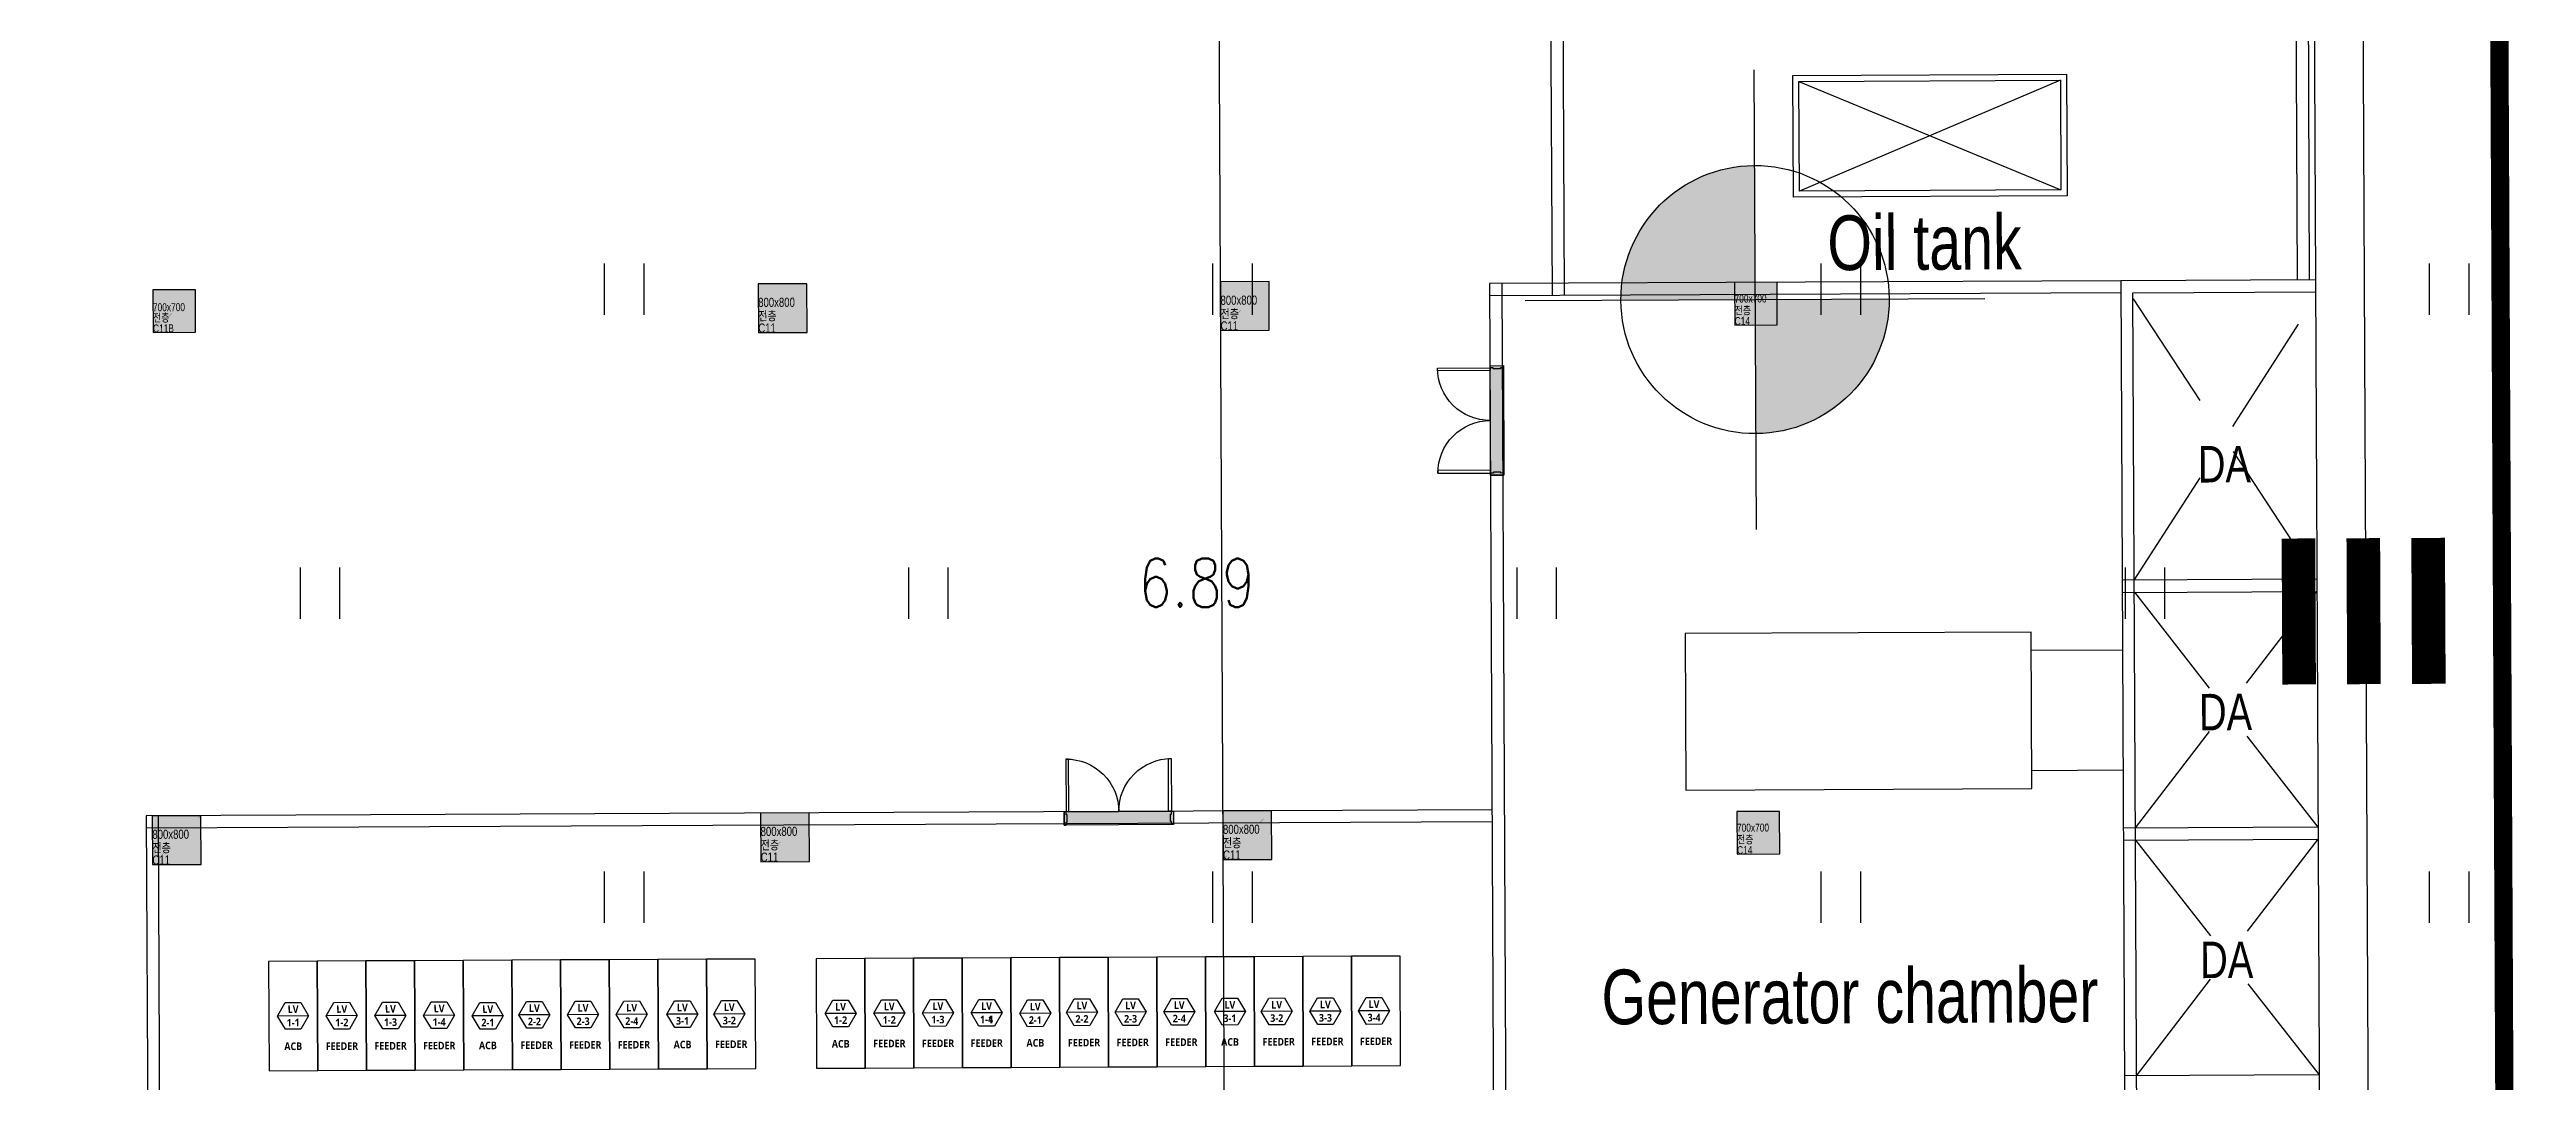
# Model space of a CAD drawing. Extents: x 582395 to 582722, y 2329868 to 2330119.
# Drawn here: x 582629.9 to 582670.62, y 2330004.1 to 2330021.07 of the extents above; entities that cross this region are included whole.
import ezdxf
from ezdxf.enums import TextEntityAlignment as Align

# ---------------------------------------------------------------- set-up
doc = ezdxf.new("R2010")
doc.units = 0
for name, pattern in [('ACAD_ISO05W100', [33, 24, -3, 0, -3, 0, -3]), ('CENTER', [65, 60, -2, 1, -2]), ('DASHED', [3, 2, -1]), ('DASHED2', [0.375, 0.25, -0.125])]:
    doc.linetypes.add(name, pattern=pattern)
doc.layers.add('0_장비', color=11, linetype='Continuous', plot=False)
for name, color, linetype in [('A-254', 254, 'Continuous'), ('A-COL', 2, 'Continuous'), ('A-CON', 2, 'Continuous'), ('A-OPEN2', 9, 'DASHED'), ('A-SITE', 2, 'ACAD_ISO05W100'), ('A-TXT1', 3, 'Continuous'), ('A-WALB', 3, 'Continuous'), ('AA-SSXX-SECT', 1, 'Continuous'), ('dc1', 4, 'Continuous'), ('KYHIEU', 3, 'Continuous'), ('RG', 11, 'Continuous'), ('X-PLAN$0$A-DOOR', 4, 'Continuous'), ('X-PLAN$0$A-DOORF', 9, 'Continuous'), ('새 블$0$_A-DIM', 7, 'Continuous'), ('새 블$0$boring point', 2, 'Continuous')]:
    doc.layers.add(name, color=color, linetype=linetype)
doc.layers.add('CENTER_LINES', color=3, linetype='CENTER', lineweight=25)
doc.styles.add('DC', font='romans.shx', dxfattribs={"width": 0.8, "height": 0.8})
doc.styles.add('Hrtext', font='', dxfattribs={"width": 0.8})
doc.styles.add('맑은고딕', font='malgunbd.ttf')
doc.styles.add('새 블$0$arial black', font='')
doc.styles.get('Hrtext').set_extended_font_data('Dotum')
doc.styles.get('새 블$0$arial black').set_extended_font_data('Arial Black')

# ---------------------------------------------------------------- blocks, each defined once
blk = doc.blocks.new('A$C4eba979e')
at = {"layer": 'A-254'}
h = blk.add_hatch(color=256, dxfattribs=at)
h.dxf.hatch_style = 1
h.paths.add_polyline_path([(400, 400), (-400, 400), (-400, -400), (400, -400)])
at = {"layer": 'A-COL'}
blk.add_lwpolyline([(-400, -400), (400, -400), (400, 400), (-400, 400)], close=True, dxfattribs=at)
at = {"layer": 'Defpoints', "const_width": 0.373}
blk.add_lwpolyline([(400, 400), (-400, -400)], dxfattribs=at)
at = {"layer": 'Defpoints', "style": 'Hrtext', "width": 0.8}
for s, p in [('800x800', (-400, 22)), ('C11', (-400, -400)), ('전층', (-400, -200))]:
    blk.add_text(s, height=150, dxfattribs=at).set_placement(p)
blk = doc.blocks.new('A$C742b0def')
at = {"layer": 'A-254'}
h = blk.add_hatch(color=256, dxfattribs=at)
h.dxf.hatch_style = 1
h.paths.add_polyline_path([(350, 350), (-350, 350), (-350, -350), (350, -350)])
at = {"layer": 'A-COL'}
blk.add_lwpolyline([(-350, -350), (350, -350), (350, 350), (-350, 350)], close=True, dxfattribs=at)
at = {"layer": 'Defpoints', "const_width": 0.327}
blk.add_lwpolyline([(350, 350), (-350, -350)], dxfattribs=at)
at = {"layer": 'Defpoints', "style": 'Hrtext', "width": 0.8}
for s, p in [('700x700', (-350, -2)), ('C11B', (-350, -350)), ('전층', (-350, -175))]:
    blk.add_text(s, height=131.2, dxfattribs=at).set_placement(p)
blk = doc.blocks.new('A$C819d0983')
at = {"layer": 'A-254'}
h = blk.add_hatch(color=256, dxfattribs=at)
h.dxf.hatch_style = 1
h.paths.add_polyline_path([(350, 350), (-350, 350), (-350, -350), (350, -350)])
at = {"layer": 'A-COL'}
blk.add_lwpolyline([(-350, -350), (350, -350), (350, 350), (-350, 350)], close=True, dxfattribs=at)
at = {"layer": 'Defpoints', "const_width": 0.327}
blk.add_lwpolyline([(350, 350), (-350, -350)], dxfattribs=at)
at = {"layer": 'Defpoints', "style": 'Hrtext', "width": 0.8}
for s, p in [('700x700', (-350, 19)), ('C14', (-350, -350)), ('전층', (-350, -175))]:
    blk.add_text(s, height=131.2, dxfattribs=at).set_placement(p)
blk = doc.blocks.new('DOOR_DOUBLE-1')
at = {"layer": 'X-PLAN$0$A-DOOR', "true_color": 0xffffff}
h = blk.add_hatch(color=7, dxfattribs=at)
h.dxf.hatch_style = 1
h.paths.add_polyline_path([(900, 220), (-900, 220), (-900, 0), (900, 0)])
at = {"layer": 'X-PLAN$0$A-DOOR'}
for points in [[(-865, 220), (-820, 220), (-820, 1085), (-865, 1085)], [(865, 220), (820, 220), (820, 1085), (865, 1085)], [(-900, 0), (-865, 0), (-865, 50), (-850, 50), (-850, 170), (-865, 170), (-865, 220), (-900, 220)], [(900, 0), (865, 0), (865, 50), (850, 50), (850, 170), (865, 170), (865, 220), (900, 220)]]:
    blk.add_lwpolyline(points, close=True, dxfattribs=at)
at = {"layer": 'X-PLAN$0$A-DOOR', "color": 7, "true_color": 0xffffff}
blk.add_lwpolyline([(900, 220), (-900, 220), (-900, 0), (900, 0)], close=True, dxfattribs=at)
at = {"layer": 'X-PLAN$0$A-DOORF'}
for centre, start, end in [((-865, 220), 359.9893, 90.0107), ((865, 220), 89.9893, 180.0107)]:
    blk.add_arc(centre, 865, start, end, dxfattribs=at)
blk = doc.blocks.new('새 블$0$A$C76023817')
at = {"layer": '새 블$0$boring point'}
h = blk.add_hatch(color=3, dxfattribs=at)
edge = h.paths.add_edge_path()
edge.add_line((0, 0), (0, 1378))
edge.add_ellipse((0, 0), major_axis=(-120, 1373), ratio=1, start_angle=-5.0166, end_angle=84.9834)
edge.add_line((-1378, 0), (0, 0))
h = blk.add_hatch(color=3, dxfattribs=at)
edge = h.paths.add_edge_path()
edge.add_line((0, 0), (0, -1378))
edge.add_ellipse((0, 0), major_axis=(-120, 1373), ratio=1, start_angle=174.9834, end_angle=264.9834)
edge.add_line((1378, 0), (0, 0))
at = {"layer": '새 블$0$boring point', "color": 3}
for p, q in [((0, 2362), (0, -2362)), ((-2362, 0), (2362, 0))]:
    blk.add_line(p, q, dxfattribs=at)
blk.add_ellipse((0, 0), major_axis=(-2, 1378), ratio=1, start_param=4.710742435276957, end_param=10.99392774245654, dxfattribs=at)

msp = doc.modelspace()

# ---------------------------------------------------------------- linework, layer by layer
at = {"layer": '0_장비', "color": 8, "linetype": 'DASHED2', "ltscale": 50}
for p, q in [((582634.161, 2330005.179, 0), (582633.653, 2330005.177, 0)), ((582634.961, 2330005.183, 0), (582634.453, 2330005.181, 0)), ((582635.761, 2330005.187, 0), (582635.253, 2330005.184, 0)), ((582636.561, 2330005.19, 0), (582636.053, 2330005.188, 0)), ((582637.361, 2330005.181, 0), (582636.853, 2330005.179, 0)), ((582638.128, 2330005.198, 0), (582637.62, 2330005.195, 0)), ((582638.928, 2330005.201, 0), (582638.42, 2330005.199, 0)), ((582639.728, 2330005.205, 0), (582639.22, 2330005.203, 0)), ((582640.561, 2330005.209, 0), (582640.053, 2330005.207, 0)), ((582641.331, 2330005.213, 0), (582640.823, 2330005.21, 0)), ((582643.161, 2330005.221, 0), (582642.653, 2330005.219, 0)), ((582643.961, 2330005.225, 0), (582643.453, 2330005.223, 0)), ((582644.761, 2330005.229, 0), (582644.253, 2330005.226, 0)), ((582645.561, 2330005.232, 0), (582645.053, 2330005.23, 0)), ((582645.561, 2330005.232, 0), (582645.053, 2330005.23, 0)), ((582646.361, 2330005.223, 0), (582645.853, 2330005.22, 0)), ((582647.128, 2330005.24, 0), (582646.62, 2330005.237, 0)), ((582647.928, 2330005.243, 0), (582647.42, 2330005.241, 0)), ((582648.728, 2330005.247, 0), (582648.22, 2330005.245, 0)), ((582649.561, 2330005.251, 0), (582649.053, 2330005.249, 0)), ((582650.331, 2330005.254, 0), (582649.823, 2330005.252, 0)), ((582651.131, 2330005.258, 0), (582650.623, 2330005.256, 0)), ((582651.931, 2330005.262, 0), (582651.423, 2330005.26, 0))]:
    msp.add_line(p, q, dxfattribs=at)
for points in [[(582634.311, 2330004.28), (582634.303, 2330006.08), (582633.503, 2330006.076), (582633.511, 2330004.276)], [(582634.311, 2330004.28), (582634.303, 2330006.08), (582633.503, 2330006.076), (582633.511, 2330004.276)], [(582635.111, 2330004.284), (582635.103, 2330006.084), (582634.303, 2330006.08), (582634.311, 2330004.28)], [(582635.111, 2330004.284), (582635.103, 2330006.084), (582634.303, 2330006.08), (582634.311, 2330004.28)], [(582635.911, 2330004.287), (582635.903, 2330006.087), (582635.103, 2330006.084), (582635.111, 2330004.284)], [(582635.911, 2330004.287), (582635.903, 2330006.087), (582635.103, 2330006.084), (582635.111, 2330004.284)], [(582636.711, 2330004.291), (582636.703, 2330006.091), (582635.903, 2330006.087), (582635.911, 2330004.287)], [(582636.711, 2330004.291), (582636.703, 2330006.091), (582635.903, 2330006.087), (582635.911, 2330004.287)], [(582637.511, 2330004.295), (582637.503, 2330006.095), (582636.703, 2330006.091), (582636.711, 2330004.291)], [(582637.511, 2330004.295), (582637.503, 2330006.095), (582636.703, 2330006.091), (582636.711, 2330004.291)], [(582638.311, 2330004.299), (582638.303, 2330006.099), (582637.503, 2330006.095), (582637.511, 2330004.295)], [(582638.311, 2330004.299), (582638.303, 2330006.099), (582637.503, 2330006.095), (582637.511, 2330004.295)], [(582639.111, 2330004.302), (582639.103, 2330006.102), (582638.303, 2330006.099), (582638.311, 2330004.299)], [(582639.111, 2330004.302), (582639.103, 2330006.102), (582638.303, 2330006.099), (582638.311, 2330004.299)], [(582639.911, 2330004.306), (582639.903, 2330006.106), (582639.103, 2330006.102), (582639.111, 2330004.302)], [(582639.911, 2330004.306), (582639.903, 2330006.106), (582639.103, 2330006.102), (582639.111, 2330004.302)], [(582640.711, 2330004.31), (582640.703, 2330006.11), (582639.903, 2330006.106), (582639.911, 2330004.306)], [(582640.711, 2330004.31), (582640.703, 2330006.11), (582639.903, 2330006.106), (582639.911, 2330004.306)], [(582641.511, 2330004.313), (582641.503, 2330006.113), (582640.703, 2330006.11), (582640.711, 2330004.31)], [(582641.511, 2330004.313), (582641.503, 2330006.113), (582640.703, 2330006.11), (582640.711, 2330004.31)], [(582643.311, 2330004.322), (582643.303, 2330006.122), (582642.503, 2330006.118), (582642.511, 2330004.318)], [(582643.311, 2330004.322), (582643.303, 2330006.122), (582642.503, 2330006.118), (582642.511, 2330004.318)], [(582644.111, 2330004.326), (582644.103, 2330006.126), (582643.303, 2330006.122), (582643.311, 2330004.322)], [(582644.111, 2330004.326), (582644.103, 2330006.126), (582643.303, 2330006.122), (582643.311, 2330004.322)], [(582644.911, 2330004.329), (582644.903, 2330006.129), (582644.103, 2330006.126), (582644.111, 2330004.326)], [(582644.911, 2330004.329), (582644.903, 2330006.129), (582644.103, 2330006.126), (582644.111, 2330004.326)], [(582645.711, 2330004.333), (582645.703, 2330006.133), (582644.903, 2330006.129), (582644.911, 2330004.329)], [(582645.711, 2330004.333), (582645.703, 2330006.133), (582644.903, 2330006.129), (582644.911, 2330004.329)], [(582646.511, 2330004.337), (582646.503, 2330006.137), (582645.703, 2330006.133), (582645.711, 2330004.333)], [(582646.511, 2330004.337), (582646.503, 2330006.137), (582645.703, 2330006.133), (582645.711, 2330004.333)], [(582647.311, 2330004.34), (582647.303, 2330006.14), (582646.503, 2330006.137), (582646.511, 2330004.337)], [(582647.311, 2330004.34), (582647.303, 2330006.14), (582646.503, 2330006.137), (582646.511, 2330004.337)], [(582648.111, 2330004.344), (582648.103, 2330006.144), (582647.303, 2330006.14), (582647.311, 2330004.34)], [(582648.111, 2330004.344), (582648.103, 2330006.144), (582647.303, 2330006.14), (582647.311, 2330004.34)], [(582648.911, 2330004.348), (582648.903, 2330006.148), (582648.103, 2330006.144), (582648.111, 2330004.344)], [(582648.911, 2330004.348), (582648.903, 2330006.148), (582648.103, 2330006.144), (582648.111, 2330004.344)], [(582649.711, 2330004.352), (582649.703, 2330006.152), (582648.903, 2330006.148), (582648.911, 2330004.348)], [(582649.711, 2330004.352), (582649.703, 2330006.152), (582648.903, 2330006.148), (582648.911, 2330004.348)], [(582650.511, 2330004.355), (582650.503, 2330006.155), (582649.703, 2330006.152), (582649.711, 2330004.352)], [(582650.511, 2330004.355), (582650.503, 2330006.155), (582649.703, 2330006.152), (582649.711, 2330004.352)], [(582651.311, 2330004.359), (582651.303, 2330006.159), (582650.503, 2330006.155), (582650.511, 2330004.355)], [(582651.311, 2330004.359), (582651.303, 2330006.159), (582650.503, 2330006.155), (582650.511, 2330004.355)], [(582652.111, 2330004.363), (582652.103, 2330006.163), (582651.303, 2330006.159), (582651.311, 2330004.359)], [(582652.111, 2330004.363), (582652.103, 2330006.163), (582651.303, 2330006.159), (582651.311, 2330004.359)]]:
    msp.add_lwpolyline(points, close=True, dxfattribs=at)
at = {"layer": '0_장비', "color": 8, "linetype": 'DASHED2', "ltscale": 50, "elevation": 0}
for points in [[(582638, 2330005.417), (582638.128, 2330005.198), (582638.002, 2330004.977), (582637.748, 2330004.976), (582637.62, 2330005.195), (582637.746, 2330005.416)], [(582638.8, 2330005.421), (582638.928, 2330005.201), (582638.802, 2330004.981), (582638.548, 2330004.98), (582638.42, 2330005.199), (582638.546, 2330005.419)], [(582639.6, 2330005.424), (582639.728, 2330005.205), (582639.602, 2330004.985), (582639.348, 2330004.984), (582639.22, 2330005.203), (582639.346, 2330005.423)], [(582640.433, 2330005.428), (582640.561, 2330005.209), (582640.435, 2330004.989), (582640.181, 2330004.988), (582640.053, 2330005.207), (582640.179, 2330005.427)], [(582641.203, 2330005.432), (582641.331, 2330005.213), (582641.205, 2330004.992), (582640.951, 2330004.991), (582640.823, 2330005.21), (582640.949, 2330005.431)], [(582643.033, 2330005.44), (582643.161, 2330005.221), (582643.035, 2330005.001), (582642.781, 2330005), (582642.653, 2330005.219), (582642.779, 2330005.439)], [(582643.833, 2330005.444), (582643.961, 2330005.225), (582643.835, 2330005.005), (582643.581, 2330005.003), (582643.453, 2330005.223), (582643.579, 2330005.443)], [(582644.633, 2330005.448), (582644.761, 2330005.229), (582644.635, 2330005.008), (582644.381, 2330005.007), (582644.253, 2330005.226), (582644.379, 2330005.447)], [(582645.433, 2330005.451), (582645.561, 2330005.232), (582645.435, 2330005.012), (582645.181, 2330005.011), (582645.053, 2330005.23), (582645.179, 2330005.45)], [(582645.433, 2330005.451), (582645.561, 2330005.232), (582645.435, 2330005.012), (582645.181, 2330005.011), (582645.053, 2330005.23), (582645.179, 2330005.45)], [(582646.233, 2330005.442), (582646.361, 2330005.223), (582646.235, 2330005.002), (582645.981, 2330005.001), (582645.853, 2330005.22), (582645.979, 2330005.441)], [(582647, 2330005.459), (582647.128, 2330005.24), (582647.002, 2330005.019), (582646.748, 2330005.018), (582646.62, 2330005.237), (582646.746, 2330005.458)], [(582647.8, 2330005.462), (582647.928, 2330005.243), (582647.802, 2330005.023), (582647.548, 2330005.022), (582647.42, 2330005.241), (582647.546, 2330005.461)], [(582648.6, 2330005.466), (582648.728, 2330005.247), (582648.602, 2330005.027), (582648.348, 2330005.026), (582648.22, 2330005.245), (582648.346, 2330005.465)], [(582649.433, 2330005.47), (582649.561, 2330005.251), (582649.435, 2330005.031), (582649.181, 2330005.029), (582649.053, 2330005.249), (582649.179, 2330005.469)], [(582650.203, 2330005.474), (582650.331, 2330005.254), (582650.205, 2330005.034), (582649.951, 2330005.033), (582649.823, 2330005.252), (582649.949, 2330005.472)], [(582651.003, 2330005.477), (582651.131, 2330005.258), (582651.005, 2330005.038), (582650.751, 2330005.037), (582650.623, 2330005.256), (582650.749, 2330005.476)], [(582651.803, 2330005.481), (582651.931, 2330005.262), (582651.805, 2330005.042), (582651.551, 2330005.04), (582651.423, 2330005.26), (582651.549, 2330005.48)], [(582634.033, 2330005.398), (582634.161, 2330005.179), (582634.035, 2330004.959), (582633.781, 2330004.958), (582633.653, 2330005.177), (582633.779, 2330005.397)], [(582634.833, 2330005.402), (582634.961, 2330005.183), (582634.835, 2330004.963), (582634.581, 2330004.961), (582634.453, 2330005.181), (582634.579, 2330005.401)], [(582635.633, 2330005.406), (582635.761, 2330005.187), (582635.635, 2330004.966), (582635.381, 2330004.965), (582635.253, 2330005.184), (582635.379, 2330005.405)], [(582636.433, 2330005.41), (582636.561, 2330005.19), (582636.435, 2330004.97), (582636.181, 2330004.969), (582636.053, 2330005.188), (582636.179, 2330005.408)], [(582637.233, 2330005.4), (582637.361, 2330005.181), (582637.235, 2330004.961), (582636.981, 2330004.959), (582636.853, 2330005.179), (582636.979, 2330005.399)]]:
    msp.add_lwpolyline(points, close=True, dxfattribs=at)
at = {"layer": 'A-CON', "color": 8}
msp.add_line((582649.381, 2329967.85), (582649.055, 2330037.849), dxfattribs=at)
at = {"layer": 'A-CON', "color": 8, "ltscale": 10}
for p, q in [((582667.111, 2330025.826), (582667.411, 2329961.333)), ((582667.91, 2330026.161), (582668.215, 2329960.537))]:
    msp.add_line(p, q, dxfattribs=at)
for points in [[(582667.151, 2330017.283), (582663.951, 2330017.268), (582664.075, 2329990.718), (582667.275, 2329990.733)], [(582667.274, 2329990.933), (582664.274, 2329990.919), (582664.152, 2330017.069), (582667.152, 2330017.083)]]:
    msp.add_lwpolyline(points, dxfattribs=at)
at = {"layer": 'A-OPEN2', "color": 8}
for p, q in [((582664.153, 2330016.969), (582667.174, 2330012.358)), ((582664.174, 2330012.344), (582667.153, 2330016.983)), ((582664.175, 2330012.144), (582667.193, 2330008.283)), ((582664.193, 2330008.269), (582667.175, 2330012.158)), ((582664.194, 2330008.069), (582667.212, 2330004.208)), ((582664.212, 2330004.194), (582667.194, 2330008.083))]:
    msp.add_line(p, q, dxfattribs=at)
at = {"layer": 'A-SITE', "const_width": 0.3}
msp.add_lwpolyline([(582670.15, 2330026.75), (582640.01, 2330056.61), (582447.17, 2330055.71), (582447.61, 2329957.39), (582670.47, 2329958.45)], close=True, dxfattribs=at)
at = {"layer": 'A-WALB', "color": 8, "ltscale": 10}
for p, q in [((582654.523, 2330034.024), (582654.602, 2330017.024)), ((582654.723, 2330034.025), (582654.802, 2330017.025)), ((582666.81, 2330026.124), (582666.851, 2330017.281)), ((582667.011, 2330025.925), (582667.051, 2330017.282)), ((582653.576, 2330017.22), (582653.664, 2329998.27)), ((582653.776, 2330017.221), (582653.864, 2329998.271)), ((582653.617, 2330008.57), (582631.492, 2330008.467)), ((582631.492, 2330008.467), (582631.582, 2329989.167)), ((582653.617, 2330008.37), (582631.493, 2330008.267)), ((582631.782, 2329989.168), (582631.692, 2330008.468))]:
    msp.add_line(p, q, dxfattribs=at)
for points in [[(582663.951, 2330017.268), (582653.576, 2330017.22)], [(582663.952, 2330017.068), (582653.577, 2330017.02)], [(582667.174, 2330012.358), (582663.974, 2330012.343)], [(582663.975, 2330012.143), (582667.175, 2330012.158)], [(582667.193, 2330008.283), (582663.993, 2330008.268)], [(582663.994, 2330008.068), (582667.194, 2330008.083)], [(582667.212, 2330004.208), (582664.012, 2330004.193)]]:
    msp.add_lwpolyline(points, dxfattribs=at)
at = {"layer": 'AA-SSXX-SECT', "color": 8, "linetype": 'Continuous'}
for p, q in [((582662.479, 2330011.191), (582663.979, 2330011.198)), ((582662.489, 2330009.216), (582663.989, 2330009.223))]:
    msp.add_line(p, q, dxfattribs=at)
for points in [[(582663.06, 2330020.664), (582663.07, 2330018.664), (582658.57, 2330018.643), (582658.56, 2330020.643)], [(582656.801, 2330008.89), (582662.49, 2330008.916), (582662.478, 2330011.491), (582656.789, 2330011.465)]]:
    msp.add_lwpolyline(points, close=True, dxfattribs=at)
at = {"layer": 'CENTER_LINES', "color": 8, "linetype": 'Continuous'}
for p, q in [((582658.661, 2330020.543), (582662.969, 2330018.763)), ((582662.961, 2330020.563), (582658.669, 2330018.743))]:
    msp.add_line(p, q, dxfattribs=at)
msp.add_lwpolyline([(582662.961, 2330020.563), (582662.969, 2330018.763), (582658.669, 2330018.743), (582658.661, 2330020.543)], close=True, dxfattribs=at)
at = {"layer": 'KYHIEU'}
for p, q in [((582639.022, 2330017.553), (582639.022, 2330016.708)), ((582639.672, 2330017.553), (582639.672, 2330016.708)), ((582649.022, 2330017.553), (582649.022, 2330016.708)), ((582649.672, 2330017.553), (582649.672, 2330016.708)), ((582659.022, 2330017.553), (582659.022, 2330016.708)), ((582659.672, 2330017.553), (582659.672, 2330016.708)), ((582669.022, 2330017.553), (582669.022, 2330016.708)), ((582669.672, 2330017.553), (582669.672, 2330016.708)), ((582634.022, 2330012.553), (582634.022, 2330011.708)), ((582634.672, 2330012.553), (582634.672, 2330011.708)), ((582644.022, 2330012.553), (582644.022, 2330011.708)), ((582644.672, 2330012.553), (582644.672, 2330011.708)), ((582654.022, 2330012.553), (582654.022, 2330011.708)), ((582654.672, 2330012.553), (582654.672, 2330011.708)), ((582664.022, 2330012.553), (582664.022, 2330011.708)), ((582664.672, 2330012.553), (582664.672, 2330011.708)), ((582639.022, 2330007.553), (582639.022, 2330006.708)), ((582639.672, 2330007.553), (582639.672, 2330006.708)), ((582649.022, 2330007.553), (582649.022, 2330006.708)), ((582649.672, 2330007.553), (582649.672, 2330006.708)), ((582659.022, 2330007.553), (582659.022, 2330006.708)), ((582659.672, 2330007.553), (582659.672, 2330006.708)), ((582669.022, 2330007.553), (582669.022, 2330006.708)), ((582669.672, 2330007.553), (582669.672, 2330006.708))]:
    msp.add_line(p, q, dxfattribs=at)
at = {"layer": 'RG'}
msp.add_line((582670.47, 2329958.45), (582670.15, 2330026.75), dxfattribs=at)
at = {"layer": 'RG', "color": 11}
msp.add_lwpolyline([(582670.15, 2330026.75), (582640.01, 2330056.61), (582447.17, 2330055.71), (582447.61, 2329957.39), (582670.47, 2329958.45)], close=True, dxfattribs=at)

# ---------------------------------------------------------------- block references
at = {"color": 8, "xscale": -0.001, "yscale": 0.001, "zscale": 0.001}
for p, rotation in [((582653.807, 2330014.971), 90.26651167749988), ((582647.481, 2330008.321), 0.2665116774998744)]:
    msp.add_blockref('DOOR_DOUBLE-1', p, dxfattribs=dict(at, rotation=rotation))
at = {"layer": 'A-CON', "color": 8, "xscale": 0.001, "yscale": 0.001, "zscale": 0.001, "rotation": 0.2665116774998639}
for name, p in [('A$C4eba979e', (582649.553, 2330016.851)), ('A$C819d0983', (582657.953, 2330016.89)), ('A$C742b0def', (582631.953, 2330016.769)), ('A$C4eba979e', (582641.953, 2330016.816)), ('A$C4eba979e', (582631.994, 2330008.069)), ('A$C4eba979e', (582641.993, 2330008.116)), ('A$C4eba979e', (582649.593, 2330008.151)), ('A$C819d0983', (582657.993, 2330008.19))]:
    msp.add_blockref(name, p, dxfattribs=at)
at = {"layer": '새 블$0$boring point', "color": 3, "xscale": 0.001599999995588582, "yscale": 0.001599999995588582, "zscale": 0.001599999995588582, "rotation": 0.2665113246747969}
msp.add_blockref('새 블$0$A$C76023817', (582657.939, 2330016.958), dxfattribs=at)

# ---------------------------------------------------------------- texts
at = {"layer": '0_장비', "color": 8, "linetype": 'DASHED2', "ltscale": 50, "style": '맑은고딕', "width": 0.9}
for s, p in [('LV', (582647.673, 2330005.352, 0)), ('LV', (582648.473, 2330005.356, 0)), ('LV', (582649.306, 2330005.36, 0)), ('LV', (582650.076, 2330005.363, 0)), ('LV', (582650.876, 2330005.367, 0)), ('LV', (582651.676, 2330005.371, 0)), ('1-1', (582633.908, 2330005.068, 0)), ('LV', (582633.907, 2330005.288, 0)), ('1-2', (582634.708, 2330005.072, 0)), ('LV', (582634.707, 2330005.292, 0)), ('1-3', (582635.508, 2330005.076, 0)), ('LV', (582635.507, 2330005.295, 0)), ('1-4', (582636.308, 2330005.079, 0)), ('LV', (582636.307, 2330005.299, 0)), ('2-1', (582637.108, 2330005.07, 0)), ('LV', (582637.107, 2330005.29, 0)), ('2-2', (582637.874, 2330005.087, 0)), ('LV', (582637.873, 2330005.306, 0)), ('2-3', (582638.674, 2330005.09, 0)), ('LV', (582638.673, 2330005.31, 0)), ('2-4', (582639.474, 2330005.094, 0)), ('LV', (582639.473, 2330005.314, 0)), ('3-1', (582640.308, 2330005.098, 0)), ('LV', (582640.306, 2330005.318, 0)), ('3-2', (582641.078, 2330005.102, 0)), ('LV', (582641.076, 2330005.321, 0)), ('1-2', (582642.907, 2330005.11, 0)), ('LV', (582642.906, 2330005.33, 0)), ('1-2', (582643.707, 2330005.114, 0)), ('LV', (582643.706, 2330005.334, 0)), ('1-3', (582644.507, 2330005.118, 0)), ('LV', (582644.506, 2330005.337, 0)), ('1-1', (582645.307, 2330005.121, 0)), ('1-4', (582645.307, 2330005.121, 0)), ('LV', (582645.306, 2330005.341, 0)), ('LV', (582645.306, 2330005.341, 0)), ('2-1', (582646.108, 2330005.112, 0)), ('LV', (582646.106, 2330005.331, 0)), ('2-2', (582646.874, 2330005.129, 0)), ('LV', (582646.873, 2330005.348, 0)), ('2-3', (582647.674, 2330005.132, 0)), ('2-4', (582648.474, 2330005.136, 0)), ('3-1', (582649.307, 2330005.14, 0)), ('3-2', (582650.077, 2330005.143, 0)), ('3-3', (582650.877, 2330005.147, 0)), ('3-4', (582651.677, 2330005.151, 0)), ('ACB', (582633.909, 2330004.679, 0)), ('FEEDER', (582634.709, 2330004.682, 0)), ('FEEDER', (582635.509, 2330004.686, 0)), ('FEEDER', (582636.309, 2330004.69, 0)), ('ACB', (582637.109, 2330004.693, 0)), ('FEEDER', (582637.909, 2330004.697, 0)), ('FEEDER', (582638.709, 2330004.701, 0)), ('FEEDER', (582639.509, 2330004.705, 0)), ('ACB', (582640.309, 2330004.708, 0)), ('FEEDER', (582641.109, 2330004.712, 0)), ('ACB', (582642.909, 2330004.72, 0)), ('FEEDER', (582643.709, 2330004.724, 0)), ('FEEDER', (582644.509, 2330004.728, 0)), ('FEEDER', (582645.309, 2330004.732, 0)), ('ACB', (582646.109, 2330004.735, 0)), ('FEEDER', (582646.909, 2330004.739, 0)), ('FEEDER', (582647.709, 2330004.743, 0)), ('FEEDER', (582648.509, 2330004.746, 0)), ('ACB', (582649.309, 2330004.75, 0)), ('FEEDER', (582650.109, 2330004.754, 0)), ('FEEDER', (582650.909, 2330004.758, 0)), ('FEEDER', (582651.709, 2330004.761, 0))]:
    msp.add_text(s, height=0.125, rotation=0.2665, dxfattribs=at).set_placement(p, align=Align.MIDDLE)
at = {"layer": 'A-TXT1', "color": 8, "style": 'Hrtext', "width": 0.8}
for s, height, p in [('Oil tank', 0.9, (582660.725, 2330017.898)), ('DA', 0.6, (582665.655, 2330014.251)), ('DA', 0.6, (582665.674, 2330010.176)), ('DA', 0.6, (582665.693, 2330006.101)), ('Generator chamber', 0.9, (582659.499, 2330005.508))]:
    msp.add_text(s, height=height, rotation=0.2665, dxfattribs=at).set_placement(p, align=Align.MIDDLE_CENTER)
at = {"layer": 'dc1', "style": 'DC', "width": 0.8}
msp.add_text('6.89', height=0.8001, dxfattribs=at).set_placement((582647.802, 2330011.902))
at = {"layer": '새 블$0$_A-DIM', "color": 3, "style": '새 블$0$arial black'}
msp.add_text('III', height=2.4, rotation=0.2665, dxfattribs=at).set_placement((582667.944, 2330011.834), align=Align.MIDDLE_CENTER)

doc.saveas('drawing.dxf')
